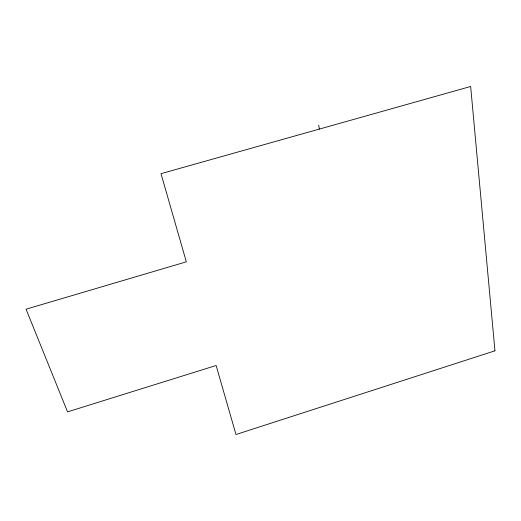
<?xml version="1.0" encoding="UTF-8"?>
<svg xmlns="http://www.w3.org/2000/svg" width="521" height="521" viewBox="0 0 521 521"><rect width="100%" height="100%" fill="white"/><g stroke="black" fill="none" stroke-linecap="round" stroke-linejoin="round"><path stroke-width="0.78" d="M318.683 125.164L319.406 129.071M494.95 350.822L235.974 434.514L216.137 365.501L67.548 411.864L26.05 309.194L186.336 261.829L160.996 173.669L470.652 86.486L494.95 350.822"/></g></svg>
